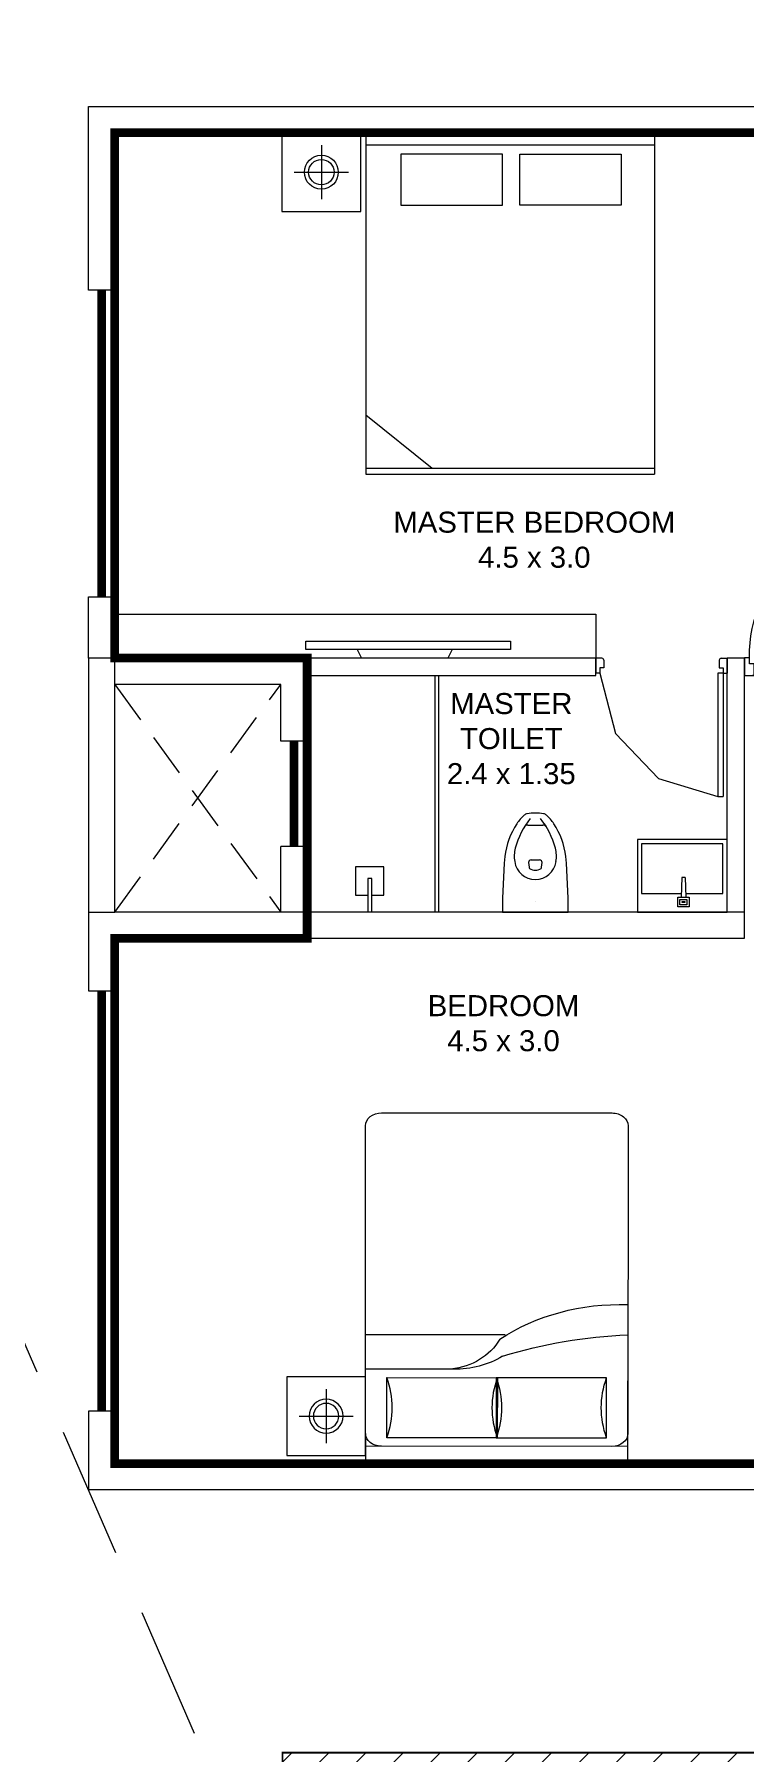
# Model space of a CAD drawing. Header units: inches. Extents: x 27644242 to 29761523, y -859349 to 216979.
# Drawn here: x 29032412 to 29036471, y -397543 to -387731 of the extents above; entities that cross this region are included whole.
import ezdxf

# ---------------------------------------------------------------- set-up
doc = ezdxf.new("R2010")
doc.units = ezdxf.units.IN
doc.header["$MEASUREMENT"] = 0
doc.set_wipeout_variables(frame=1)
for name, pattern in [('01-Xref Col Podium Lvl-1$0$HIDDEN', [0.375, 0.25, -0.125]), ('DASHED2', [0.375, 0.25, -0.125]), ('HIDDEN', [0.375, 0.25, -0.125])]:
    doc.linetypes.add(name, pattern=pattern)
doc.layers.get('Defpoints').update_dxf_attribs({"color": 8})
for name, color, linetype, lineweight in [('AHC-A-DUCT', 14, 'HIDDEN', 5), ('DOOR', 4, 'Continuous', 0), ('DOORS', 1, 'Continuous', 9), ('ELEVATION', 40, 'Continuous', 13), ('FURN', 250, 'Continuous', 0), ('PARKING BIG CAR', 8, 'Continuous', 15), ('RVA Site Boundary', 17, 'Continuous', 15), ('WALL', 7, 'Continuous', 20), ('WINDOW', 162, 'Continuous', 13)]:
    doc.layers.add(name, color=color, linetype=linetype, lineweight=lineweight)
doc.layers.add('text', color=7, linetype='Continuous')
doc.styles.add('AMITS', font='arial.ttf')

# ---------------------------------------------------------------- blocks, each defined once
blk = doc.blocks.new('TVVVV')
at = {"layer": 'FURN', "ltscale": 1000, "elevation": 0}
blk.add_lwpolyline([(-129.9, 740.3), (-82, 740.3), (-82, -428.6), (-129.9, -428.6)], close=True, dxfattribs=at)
for points in [[(-129.9, 446.7), (-178.7, 422)], [(-129.9, -95.7), (-178.7, -71)]]:
    blk.add_lwpolyline(points, dxfattribs=at)
blk = doc.blocks.new('A$C700F438C')
at = {"layer": 'FURN', "color": 8, "extrusion": (-6.65399e-08, 5.27913e-08, 1)}
for p, q in [((0.0734, 1.5, 0), (1.8303, 1.5001, 0)), ((1.98, 1.5001, 0), (1.53, 1.5001, 0)), ((1.98, 1.5001, 0), (1.53, 1.5001, 0)), ((1.98, 1.5001, 0), (1.53, 1.5001, 0)), ((1.9038, 1.5001, 0), (1.9039, 0.0001, 0)), ((0.0001, 0.0914, 0), (0, 1.4086, 0)), ((1.8548, 1.3782, 0), (1.5121, 1.3782, 0)), ((1.5121, 1.3782, 0), (1.5121, 0.7466, 0)), ((1.8548, 0.7466, 0), (1.8548, 1.3782, 0)), ((1.2673, 0.799, 0), (1.2673, 0.0001, 0)), ((1.5121, 0.122, 0), (1.5121, 0.7536, 0)), ((1.5121, 0.7536, 0), (1.8548, 0.7536, 0)), ((1.5121, 0.7466, 0), (1.8548, 0.7466, 0)), ((1.8548, 0.7536, 0), (1.8549, 0.122, 0)), ((1.4632, 0.503, 0), (1.4632, 0.0001, 0)), ((1.8549, 0.122, 0), (1.5121, 0.122, 0)), ((1.8304, 0.0001, 0), (0.0735, 0, 0)), ((1.9039, 0.0001, 0), (1.9801, 0.0001, 0))]:
    blk.add_line(p, q, dxfattribs=at)
at = {"layer": 'FURN', "linetype": 'Continuous', "lineweight": 0, "extrusion": (-6.65399e-08, 5.27913e-08, 1)}
blk.add_line((1.8304, 0.0001, 0), (1.9174, 0.0001, 0), dxfattribs=at)
at = {"layer": 'FURN', "color": 8, "extrusion": (6.65399e-08, -5.27913e-08, -1)}
for centre, major_axis, ratio, start_param, end_param in [((0.0735, 1.4086, 0), (0, -0.0914, 0), 0.803207, 1.570796, 3.141593), ((1.9589, 1.4544, 0), (0, -1.0771, 0), 0.803207, 0.880587, 1.613256), ((3.067, 1.6025, 0), (0.0001, -2.243, 0), 0.803207, 1.197175, 1.525138), ((1.8304, 1.4087, 0), (0, -0.0914, 0), 0.803207, 3.141593, 4.712389), ((1.6834, 2.1097, 0), (0, -0.762, 0), 0.803207, -0.283794, 0.283794), ((1.6835, 0.0151, 0), (0, -0.762, 0), 0.803207, 2.857799, 3.425387), ((0.6693, 0.0845, 0), (-0.7051, -0.6147, 0), 0.604617, 2.952061, 3.536756), ((-0.0315, 0.1903, 0), (-1.467, -0.4936, 0), 0.581007, 3.019706, 3.343381), ((0.0735, 0.0914, 0), (0, -0.0914, 0), 0.803207, 0, 1.570796), ((1.8304, 0.0915, 0), (0, -0.0914, 0), 0.803207, -1.570796, 0)]:
    blk.add_ellipse(centre, major_axis=major_axis, ratio=ratio, start_param=start_param, end_param=end_param, dxfattribs=at)
at = {"layer": 'FURN', "color": 8, "extrusion": (-6.65399e-08, 5.27913e-08, 1)}
for centre, start_param, end_param in [((1.6835, 1.4851, 0), -0.283794, 0.283794), ((1.6835, -0.6096, 0), 2.857799, 3.425387)]:
    blk.add_ellipse(centre, major_axis=(0, -0.762, 0), ratio=0.803207, start_param=start_param, end_param=end_param, dxfattribs=at)
blk = doc.blocks.new('BEDROOM')
at = {"layer": 'FURN', "linetype": 'Continuous', "extrusion": (-5.00305e-08, -8.66553e-08, 1)}
for p, q in [((1066.1, 501.3, 0), (1066.1, 192.6, 0)), ((911.7, 347, 0), (1220.4, 347, 0))]:
    blk.add_line(p, q, dxfattribs=at)
at = {"layer": 'FURN', "ltscale": 500}
blk.add_line((1314.6, 122.1, 0), (1315.2, -1377.9, 0), dxfattribs=at)
at = {"layer": 'FURN', "ltscale": 0.05, "extrusion": (-5.00305e-08, -8.66553e-08, 1), "elevation": 0}
blk.add_lwpolyline([(1291.1, 122), (841.1, 122), (841.1, 572), (1291.1, 572)], close=True, dxfattribs=at)
at = {"layer": 'FURN', "linetype": 'Continuous', "extrusion": (-5.00305e-08, -8.66553e-08, 1)}
for radius in [97, 72.8]:
    blk.add_circle((1066.1, 347, 0), radius, dxfattribs=at)
at = {"layer": 'FURN', "extrusion": (-3.01072e-07, 1.30707e-07, 1), "xscale": -1000.000000000015, "yscale": 1000.000000000015, "zscale": 1000.000000000007, "rotation": 180.0236273616612}
blk.add_blockref('A$C700F438C', (-665.5, 121.4, 0), dxfattribs=at)
blk = doc.blocks.new('A$C3D5F2F58')
at = {"color": 0, "linetype": 'ByBlock'}
blk.add_wipeout([(187.5, 0), (-187.5, 0), (-185.4, -124.8), (-182.6, -194.2), (-178.7, -263.3), (-175.9, -302), (-169.5, -348.6), (-150.7, -414.8), (-143.6, -432.7), (-131.4, -459.4), (-111.6, -495.4), (-106, -504.2), (-86.3, -529.7), (-71.8, -545.1), (-63.8, -552.7), (-55.8, -558), (-40.6, -562), (-22.7, -564.1), (3.1, -565), (29.6, -563.4), (46.7, -561), (55.8, -558), (74.2, -542.7), (100.9, -511.4), (135.4, -451.2), (158.3, -392.2), (171.2, -340), (178.9, -260.4), (185.1, -136.1), (187.4, -46)], dxfattribs=at)
for p, q in [((-187.5, 0), (187.5, 0)), ((0, -62.5), (0, -62.5)), ((-38.3, -282.4), (-35.8, -255.2)), ((35.8, -255.2), (38.3, -282.4)), ((-24.2, -298), (24.2, -298)), ((-42.5, -496.8), (42.5, -496.8))]:
    blk.add_line(p, q, dxfattribs=at)
at = {"color": 0, "linetype": 'ByBlock', "extrusion": (0, 0, -1)}
for centre, major_axis, ratio, start_param, end_param in [((3903, 5.3), (4087.6, 164.4), 0.940247, 3.100232, 3.182953), ((-3903, 5.4), (-4087.6, 164.4), 0.940247, 3.100232, 3.182953), ((0, -305.1), (84.4, 84.4), 1, 4.07333, 6.922251), ((86.9, -319.1), (146.6, 146.6), 1, 3.705861, 4.079165), ((-24.2, -283.7), (10, 10), 1, 2.356198, 4.018929), ((-27.3, -256), (6.03, 6.03), 1, 4.01894, 4.852375), ((0, -292.3), (-38.2, 38.2), 1, 0.139988, 1.430816), ((24.2, -283.7), (-10, 10), 1, 2.264265, 3.926995), ((27.3, -256), (6.03, 6.03), 1, -0.139979, 0.693472), ((-86.9, -319.1), (-146.6, 146.6), 1, 2.204028, 2.577331), ((275.8, -257.5), (321.4, 321.4), 1, 3.353441, 3.79389), ((326.3, -245.8), (-323.4, 323.4), 1, 4.816657, 5.23508), ((-326.3, -245.8), (-323.4, 323.4), 1, 2.618909, 3.037332), ((-275.8, -257.5), (-321.4, 321.4), 1, 2.489302, 2.929752), ((-42.5, -474.1), (16.1, 16.1), 1, 2.356198, 3.387836), ((42.5, -474.1), (16.1, 16.1), 1, 1.324559, 2.356198), ((119.3, -350.5), (192.8, 192.8), 1, 3.092098, 3.328462), ((-40.9, -527.4), (24.1, 24.1), 1, 2.528301, 3.092099), ((0, -292.3), (-192.8, 192.8), 1, 3.75489, 4.099099), ((40.9, -527.4), (24.1, 24.1), 1, 1.620298, 2.184095), ((-119.3, -350.5), (192.8, 192.8), 1, 1.383935, 1.620298)]:
    blk.add_ellipse(centre, major_axis=major_axis, ratio=ratio, start_param=start_param, end_param=end_param, dxfattribs=at)
blk = doc.blocks.new('A$C3E645E75')
at = {"extrusion": (0, 0, -1), "zscale": -0.9999999999999998, "rotation": 179.9999999999989}
blk.add_blockref('A$C3D5F2F58', (0, 0), dxfattribs=at)
blk = doc.blocks.new('A$C3C731254-flat-1')
at = {"layer": 'FURN'}
for p, q in [((-77430.4, -2820), (-77430.7, -2801.7)), ((-77430.4, -2801.7), (-77317.9, -2797)), ((-77430.4, -2820), (-77317.9, -2824.7))]:
    blk.add_line(p, q, dxfattribs=at)
for points in [[(-77233.3, -3060.6), (-77647.7, -3060.6), (-77647.7, -2547.5), (-77233.3, -2547.5)], [(-77262.7, -2843), (-77262.7, -2778.3), (-77317.9, -2778.3), (-77317.9, -2843)], [(-77275, -2830.8), (-77275, -2790.5), (-77305.7, -2790.5), (-77305.7, -2830.8)], [(-77287.2, -2818.6), (-77287.2, -2802.7), (-77293.4, -2802.7), (-77293.4, -2818.6)]]:
    blk.add_lwpolyline(points, close=True, dxfattribs=at)
blk.add_lwpolyline([(-77338.5, -2823.8), (-77338.5, -3036.2), (-77623.2, -3036.2), (-77623.2, -2571.9), (-77338.5, -2571.9), (-77338.5, -2797.8)], dxfattribs=at)
blk = doc.blocks.new('A$C3A956F37-flat-1')
at = {"layer": 'FURN'}
blk.add_line((-168.3, 90.2), (0, 90.2), dxfattribs=at)
for points in [[(-97.1, 66.7), (-97.1, 0), (-258.5, 0), (-258.5, 161.4), (-97.1, 161.4), (-97.1, 90.2)], [(0, 67.1), (-191.4, 67.1), (-191.4, 90.2), (-168.3, 90.2)]]:
    blk.add_lwpolyline(points, dxfattribs=at)
blk = doc.blocks.new('edddew234')
at = {"layer": 'FURN', "linetype": 'Continuous', "extrusion": (5.00305e-08, 8.66553e-08, 1)}
for p, q in [((1390.9, 2058.4, 0), (1390.9, 1749.7, 0)), ((1545.3, 1904, 0), (1236.6, 1904, 0))]:
    blk.add_line(p, q, dxfattribs=at)
at = {"layer": 'FURN', "ltscale": 0.05, "extrusion": (5.00305e-08, 8.66553e-08, 1)}
for p, q in [((1615.9, 1650, 0), (-334.1, 1650, 0)), ((-334.1, 1650, 0), (-334.1, 0, 0)), ((5.5, 1650, 0), (-299.5, 1271.1, 0)), ((-299.5, 1650, 0), (-299.5, 0, 0)), ((1546.7, 1650, 0), (1546.7, 0, 0)), ((1615.9, 1650, 0), (1615.9, 0, 0)), ((1615.9, 0, 0), (-334.1, 0, 0))]:
    blk.add_line(p, q, dxfattribs=at)
blk.add_lwpolyline([(1165.9, 1679), (1615.9, 1679), (1615.9, 2129), (1165.9, 2129)], close=True, dxfattribs=at)
at = {"layer": 'FURN', "linetype": 'Continuous', "extrusion": (5.00305e-08, 8.66553e-08, 1)}
for points in [[(1494.4, 1449.2), (1203.1, 1449.2), (1203.1, 869.5), (1494.4, 869.5)], [(1494.4, 189.8), (1203.1, 189.8), (1203.1, 769.5), (1494.4, 769.5)]]:
    blk.add_lwpolyline(points, close=True, dxfattribs=at)
for radius in [97, 72.8]:
    blk.add_circle((1390.9, 1904), radius, dxfattribs=at)
blk = doc.blocks.new('A$C6E20521E-flat-1-flatten-1')
at = {"layer": 'DOORS', "color": 251}
for p, q in [((-63, 103.5), (-63, 948.9)), ((-63, 948.9), (-27, 948.9)), ((-27, 103.5), (-27, 948.9)), ((-900, 0), (-900, 103.5)), ((-873, 103.5), (-900, 103.5)), ((-873, 67.5), (-873, 103.5)), ((-27, 103.5), (-63, 103.5)), ((-27, 103.5), (0, 103.5)), ((-27, 67.5), (-27, 103.5)), ((0, 0), (0, 103.5)), ((0, 0), (-900, 0)), ((-846, 67.5), (-873, 67.5)), ((-846, 13.5), (-846, 67.5)), ((-54, 13.5), (-54, 67.5)), ((-54, 67.5), (-27, 67.5)), ((-859.5, 0), (-900, 0)), ((-40.5, 0), (0, 0))]:
    blk.add_line(p, q, dxfattribs=at)
at = {"layer": 'DOORS', "color": 251, "extrusion": (0, 0, -1)}
for centre, major_axis, start_param, end_param in [((-27, 103.5), (-729.3, -428.8), 0.531535, 2.059765), ((-859.5, 13.5), (-11.7, -6.7), 3.665191, 5.235988), ((-40.5, 13.5), (-11.7, -6.7), 5.235988, 6.806784)]:
    blk.add_ellipse(centre, major_axis=major_axis, ratio=1, start_param=start_param, end_param=end_param, dxfattribs=at)
blk = doc.blocks.new('A$C65A37FE3-flatten-3')
at = {"layer": 'DOOR', "color": 252, "true_color": 0x939598}
for p, q in [((0, -33.8), (0, 0)), ((0, 0), (86.3, 0)), ((11.3, -45), (56.3, -45)), ((56.3, -45), (56.3, -22.5)), ((56.3, -22.5), (86.3, -22.5)), ((86.3, -22.5), (86.3, 0)), ((86.3, -22.5), (86.3, -52.5)), ((86.3, -22.5), (791, -22.5)), ((86.3, -52.5), (791, -52.5)), ((791, -52.5), (791, -22.5)), ((0, -716.5), (0, -750.2)), ((0, -750.2), (86.3, -750.2)), ((11.3, -705.2), (56.3, -705.2)), ((56.3, -705.2), (56.3, -727.7)), ((56.3, -727.7), (86.3, -727.7)), ((86.3, -727.7), (86.3, -750.2))]:
    blk.add_line(p, q, dxfattribs=at)
for points in [[(0, -33.8), (3.3, -41.7), (11.3, -45)], [(86.3, -727.7), (430.2, -638.2), (686.8, -392.3), (790.8, -52.5)], [(11.3, -705.2), (5.6, -706.7), (1.5, -710.8), (0, -716.5)]]:
    blk.add_lwpolyline(points, dxfattribs=at)

msp = doc.modelspace()

# ---------------------------------------------------------------- hatches: boundary and pattern name
at = {"layer": 'PARKING BIG CAR', "ltscale": 500}
h = msp.add_hatch(dxfattribs=at)
h.set_pattern_fill('ANSI31', color=256, scale=1200)
h.set_pattern_definition([(45, (1578606.76, -428179.06), (-106.0660172, 106.0660172), [])])
h.paths.add_polyline_path([(29033830.1, -397542.7), (29037069.5, -397542.7), (29037069.5, -402341.7), (29033830.1, -402341.7)])

# ---------------------------------------------------------------- linework, layer by layer
at = {"layer": 'AHC-A-DUCT', "linetype": 'DASHED2', "ltscale": 1000}
for p, q in [((29032871.1, -392742.7), (29033821.1, -391442.7)), ((29032871.1, -391443.2), (29033821.1, -392742.7))]:
    msp.add_line(p, q, dxfattribs=at)
at = {"layer": 'Defpoints', "ltscale": 500}
msp.add_lwpolyline([(29044771.1, -395892.7, 50, 50, 0), (29040771.1, -395892.7, 50, 50, 0), (29040771.1, -393642.7, 50, 50, 0), (29040621.1, -393642.7, 50, 50, 0), (29040621.1, -393742.7, 50, 50, 0), (29038821.1, -393742.7, 50, 50, 0), (29038821.1, -394492.7, 50, 50, 0), (29037371.1, -394492.7, 50, 50, 0), (29037371.1, -395892.7, 50, 50, 0), (29032871.1, -395892.7, 50, 50, 0), (29032871.1, -392892.7, 50, 50, 0), (29033971.1, -392892.7, 50, 50, 0), (29033971.1, -391292.7, 50, 50, 0), (29032871.1, -391292.7, 50, 50, 0), (29032871.1, -388292.6, 50, 50, 0), (29037471.1, -388292.6, 50, 50, 0), (29037471.1, -388292.7, 50, 50, 0), (29041171.1, -388292.7, 50, 50, 0), (29041171.1, -388292.7, 50, 50, 0), (29044771.1, -388292.7, 50, 50, 0), (29044771.1, -395892.7, 50, 50, 0)], format="xyseb", dxfattribs=at)
at = {"layer": 'ELEVATION', "ltscale": 500, "const_width": 10}
msp.add_lwpolyline([(29043321.1, -397542.7), (29033830.1, -397542.7), (29033830.1, -402341.7), (29037069.5, -402341.7), (29037069.5, -406642.7), (29045069.5, -406642.7), (29045069.5, -406642.7)], dxfattribs=at)
at = {"layer": 'FURN', "ltscale": 500}
for p, q in [((29034701.1, -391392.7), (29034701.1, -392742.8)), ((29034721.1, -391392.7), (29034721.1, -392742.8))]:
    msp.add_line(p, q, dxfattribs=at)
msp.add_lwpolyline([(29032871.1, -391292.7), (29032871.1, -391042.7), (29035620.9, -391042.7), (29035620.9, -391292.7)], close=True, dxfattribs=at)
at = {"layer": 'RVA Site Boundary', "color": 252, "linetype": '01-Xref Col Podium Lvl-1$0$HIDDEN', "ltscale": 3000}
msp.add_lwpolyline([(29070489.8, -404323.6), (29062063, -405090.7), (29061363, -405239.2), (29060624, -405414.4), (29041578.2, -410425.1), (29039888.4, -410904.9), (29039752, -410943.3), (29039237.2, -411063.1), (29036023.7, -403620.6), (29028562.6, -386501.1), (29027981.7, -385188), (29043255.6, -385036.6), (29049805.1, -385095.6), (29057297.8, -385073.5), (29071608.9, -385078.8)], dxfattribs=at)
at = {"layer": 'WALL', "ltscale": 500}
for p, q in [((29032721.1, -389192.7), (29032721.1, -388142.7)), ((29032721.1, -388142.7), (29037371.1, -388142.7)), ((29032871.1, -388292.7), (29032871.1, -389192.7)), ((29032871.1, -389192.7), (29032721.1, -389192.7)), ((29032721.1, -390942.7), (29032871.1, -390942.7)), ((29032721.1, -391292.7), (29032721.1, -390942.7)), ((29032871.1, -390942.7), (29032871.1, -391292.7)), ((29032871.1, -391292.7), (29033971.1, -391292.7)), ((29033971.1, -391292.7), (29033971.1, -391767.7)), ((29036371.1, -392742.7), (29036371.1, -391292.7)), ((29036471.1, -391292.7), (29036371.1, -391292.7)), ((29036471.1, -391292.7), (29036471.1, -391392.7)), ((29036471.1, -392892.7), (29036471.1, -391292.7)), ((29033821.1, -391442.7), (29032871.1, -391442.7)), ((29033821.1, -391767.7), (29033821.1, -391442.7)), ((29033971.1, -391767.7), (29033821.1, -391767.7)), ((29033821.1, -392742.7), (29033821.1, -392367.7)), ((29033971.1, -392367.7), (29033821.1, -392367.7)), ((29033971.1, -392742.7), (29033971.1, -392367.7)), ((29032871.1, -392892.7), (29036471.1, -392892.7)), ((29032721.1, -393192.7), (29032871.1, -393192.7)), ((29032871.1, -395592.7), (29032721.1, -395592.7)), ((29037521.1, -395892.7), (29032871.1, -395892.7)), ((29037521.1, -396042.7), (29032721.1, -396042.7))]:
    msp.add_line(p, q, dxfattribs=at)
at = {"layer": 'WALL'}
msp.add_line((29032871.1, -388292.7), (29037471.1, -388292.4, 0), dxfattribs=at)
at = {"layer": 'WALL', "transparency": 33554687}
for p, q in [((29032721.1, -392742.7), (29032721.1, -393192.7)), ((29032871.1, -392892.7), (29032871.1, -393192.7)), ((29032721.1, -395592.7), (29032721.1, -396042.7)), ((29032871.1, -395592.7), (29032871.1, -395892.7))]:
    msp.add_line(p, q, dxfattribs=at)
at = {"layer": 'WALL', "ltscale": 500}
msp.add_lwpolyline([(29032721.1, -392742.7), (29032871.1, -392742.7), (29032871.1, -391292.7), (29032721.1, -391292.7)], close=True, dxfattribs=at)
msp.add_lwpolyline([(29033971.1, -391392.7), (29035620.9, -391392.7), (29035620.9, -391292.7), (29033971.1, -391292.7)], dxfattribs=at)
at = {"layer": 'WINDOW', "ltscale": 500, "const_width": 50}
for points in [[(29032796.1, -390942.7), (29032796.1, -389192.7)], [(29033896.1, -392367.7), (29033896.1, -391767.7)], [(29032796.1, -395592.7), (29032796.1, -393192.7)]]:
    msp.add_lwpolyline(points, dxfattribs=at)

# ---------------------------------------------------------------- block references
at = {"xscale": -1, "rotation": 90.00000000000875}
for name, p in [('A$C3C731254-flat-1', (29033310.5, -469976)), ('A$C3A956F37-flat-1', (29034408.2, -392742.8))]:
    msp.add_blockref(name, p, dxfattribs=at)
at = {"layer": 'DOOR', "ltscale": 500}
msp.add_blockref('A$C6E20521E-flat-1-flatten-1', (29037371.1, -391393.8), dxfattribs=at)
at = {"layer": 'FURN', "ltscale": 500, "rotation": 90.00000000000017}
msp.add_blockref('edddew234', (29035956, -389908.9, 0), dxfattribs=at)
at = {"layer": 'FURN', "ltscale": 1000, "rotation": 90.00000000000006}
msp.add_blockref('TVVVV', (29034704.1, -391114.1, 0), dxfattribs=at)
at = {"layer": 'FURN', "ltscale": 500, "xscale": -1, "rotation": 90.00000000000001}
msp.add_blockref('BEDROOM', (29034426.2, -394554.9, 0), dxfattribs=at)
at = {"layer": 'WALL', "ltscale": 500, "rotation": 270.000000000001}
msp.add_blockref('A$C65A37FE3-flatten-3', (29036371.1, -391292.7), dxfattribs=at)

# ---------------------------------------------------------------- texts
at = {"layer": 'text', "ltscale": 100, "char_height": 120, "width": 1715.235, "attachment_point": 1, "style": 'AMITS'}
for s, insert in [('\\pxqc;MASTER BEDROOM\\P4.5 x 3.0', (29034411.5, -390456.6)), ('\\pxqc;MASTER \\PTOILET\\P2.4 x 1.35', (29034279.9, -391492.4)), ('\\pxqc;BEDROOM\\P4.5 x 3.0', (29034235.4, -393217.4))]:
    msp.add_mtext(s, dxfattribs=dict(at, insert=insert))

# ---------------------------------------------------------------- next in the draw order: block references
at = {"layer": 'FURN', "rotation": 359.9997802697439}
msp.add_blockref('A$C3E645E75', (29035274.9, -392742.7), dxfattribs=at)

# ---------------------------------------------------------------- next in the draw order: linework, layer by layer
at = {"layer": 'WALL'}
msp.add_line((29036471.1, -392742.7), (29032871.1, -392742.7), dxfattribs=at)

doc.saveas('drawing.dxf')
